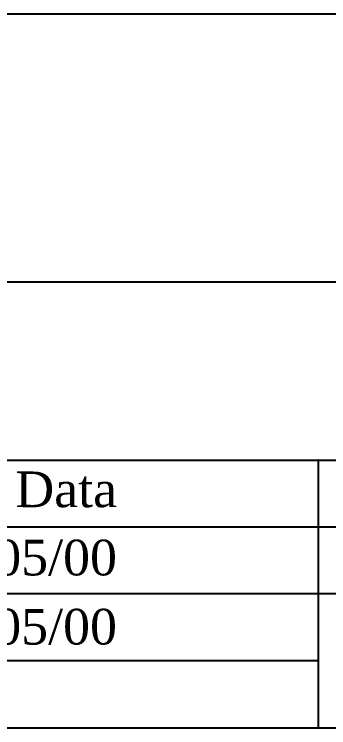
# Model space of a CAD drawing. Extents: x -87147 to -82947, y 23571 to 29511.
# Drawn here: x -85188 to -84748, y 23671 to 24671 of the extents above; entities that cross this region are included whole.
import ezdxf

# ---------------------------------------------------------------- set-up
doc = ezdxf.new("R2010")
doc.units = 0
doc.header["$LTSCALE"] = 200
doc.header["$MEASUREMENT"] = 0
doc.layers.add('FINA', color=7, linetype='CONTINUOUS')
doc.styles.add('FA', font='TIMES.TTF')

msp = doc.modelspace()

# ---------------------------------------------------------------- linework, layer by layer
at = {"layer": 'FINA'}
for p, q in [((-83046.929, 24671.469), (-86790.929, 24671.469)), ((-86790.929, 24296.469), (-83046.929, 24296.469)), ((-86790.929, 24046.469), (-83046.929, 24046.469)), ((-84762.729, 24046.469), (-84762.729, 23671.469)), ((-84110.662, 23952.719), (-86790.929, 23952.719)), ((-84110.662, 23858.969), (-86790.929, 23858.969)), ((-84762.729, 23765.219), (-86790.929, 23765.219)), ((-86790.929, 23671.469), (-83046.929, 23671.469))]:
    msp.add_line(p, q, dxfattribs=at)
msp.add_point((-84762.729, 24046.469), dxfattribs=at)

# ---------------------------------------------------------------- texts
at = {"layer": 'FINA', "style": 'FA'}
for s, p in [('Data', (-85186.948, 23980.63)), ('30/05/00', (-85312.986, 23884.976)), ('30/05/00', (-85312.986, 23788.091))]:
    msp.add_text(s, height=50, dxfattribs=at).set_placement(p)

doc.saveas('drawing.dxf')
